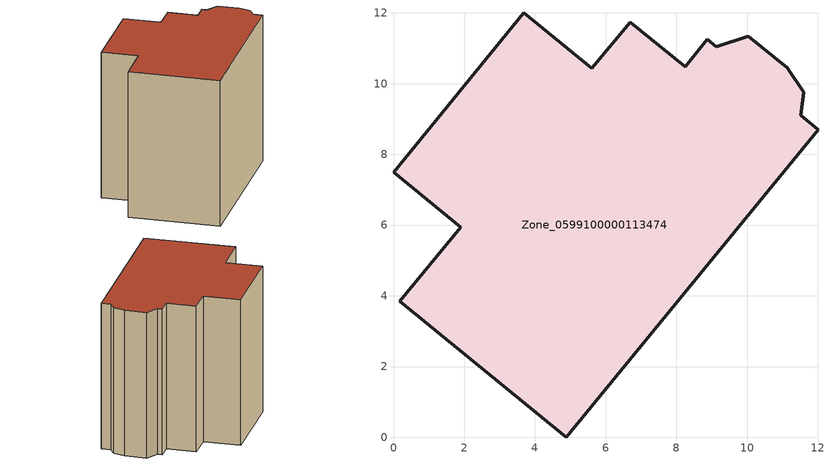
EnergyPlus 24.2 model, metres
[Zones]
Zone_0599100000113474
 floor ground (C_G): 11.14,10.44 11.6,9.75 11.51,9.1 12,8.7 4.88,0 0.18,3.84 1.9,5.94 0,7.5 3.68,12 5.6,10.43 6.69,11.74 8.24,10.47 8.87,11.26 9.13,11.04 10.03,11.34 z0
 wall outside (C_F): 12,8.7 11.51,9.1 11.6,9.75 11.14,10.44 10.03,11.34 9.13,11.04 8.87,11.26 8.24,10.47 6.69,11.74 5.6,10.43 3.68,12 0,7.5 1.9,5.94 0.18,3.84 4.88,0 12,8.7 z0:10.07
 roof outside (C_R): 11.6,9.75 11.14,10.44 10.03,11.34 9.13,11.04 8.87,11.26 8.24,10.47 6.69,11.74 5.6,10.43 3.68,12 0,7.5 1.9,5.94 0.18,3.84 4.88,0 12,8.7 11.51,9.1 z10.07
[BUILDING]
Pand.0599100000113474: North Axis=0; Terrain=City; Loads Convergence Tolerance Value=0.04; Temperature Convergence Tolerance Value=0.4; Solar Distribution=FullExterior; Maximum Number of Warmup Days=25; Minimum Number of Warmup Days=1
[Site:Location]
Rotterdam.The.Hague.AP_ZH_NLD Design_Conditions: Latitude=51.96; Longitude=4.45; Time Zone=1; Elevation=-4.5
[SITE:GROUNDTEMPERATURE:BUILDINGSURFACE]
18, 18, 18, 18, 18, 18, 18, 18, 18, 18, 18, 18
[MATERIAL] Thermal Absorptance=0.9; Solar Absorptance=0.7; Visible Absorptance=0.7
Name | Roughness | Thickness | Conductivity | Density | Specific Heat
G.TC.1946 | MediumSmooth | 0.15 | 1 | 540 | 1210
F.TC.1946 | Rough | 0.3 | 0.857143 | 1920 | 840
R.TC.1946 | MediumRough | 0.2 | 0.909091 | 1500 | 1000
[CONSTRUCTION]
C_G: G.TC.1946
C_F: F.TC.1946
C_R: R.TC.1946
[ZONE]
Zone_0599100000113474: Type=1; Multiplier=1; Ceiling Height=Autocalculate; Volume=Autocalculate; Floor Area=autocalculate; Part of Total Floor Area=Yes
[ZONEINFILTRATION:DESIGNFLOWRATE]
Infil_Zone_0599100000113474: Zone or ZoneList or Space or SpaceList=Zone_0599100000113474; Schedule=AlwaysOn; Design Flow Rate Calculation Method=Flow/Area; Flow Rate per Floor Area=0.003; Constant Term Coefficient=1; Temperature Term Coefficient=0; Velocity Term Coefficient=0; Velocity Squared Term Coefficient=0
[HVACTEMPLATE:ZONE:IDEALLOADSAIRSYSTEM]
Zone_0599100000113474: Maximum Heating Supply Air Temperature=50; Minimum Cooling Supply Air Temperature=13; Maximum Heating Supply Air Humidity Ratio=0.0156; Minimum Cooling Supply Air Humidity Ratio=0.0077; Heating Limit=NoLimit; Cooling Limit=NoLimit; Dehumidification Control Type=ConstantSensibleHeatRatio; Cooling Sensible Heat Ratio=0.7; Dehumidification Setpoint=60; Humidification Control Type=None; Humidification Setpoint=30; Outdoor Air Method=None; Outdoor Air Flow Rate per Person=0.00944; Outdoor Air Flow Rate per Zone Floor Area=0; Outdoor Air Flow Rate per Zone=0; Demand Controlled Ventilation Type=None; Outdoor Air Economizer Type=NoEconomizer; Heat Recovery Type=None; Sensible Heat Recovery Effectiveness=0.7; Latent Heat Recovery Effectiveness=0.65
[ZONECONTROL:THERMOSTAT]
ThermostatControl_Zone_0599100000113474: Zone or ZoneList=Zone_0599100000113474; Control Type Schedule=DualSetpointControlType; Control 1=Thermostat_Zone_0599100000113474; Temperature Difference Between Cutout And Setpoint=0
[THERMOSTATSETPOINT:DUALSETPOINT]
Thermostat_Zone_0599100000113474: Heating Setpoint Temperature Schedule=HeatingSetpoint_Zone_0599100000113474; Cooling Setpoint Temperature Schedule=CoolingSetpoint_Zone_0599100000113474
[SCHEDULE:COMPACT]
HeatingSetpoint_Zone_0599100000113474: Through: 12/31, For: AllDays, Until: 24:00, 21
CoolingSetpoint_Zone_0599100000113474: Through: 12/31, For: AllDays, Until: 24:00, 24
DualSetpointControlType: Through: 12/31, For: AllDays, Until: 24:00, 4
AlwaysOn: Through: 12/31, For: AllDays, Until: 24:00, 1
